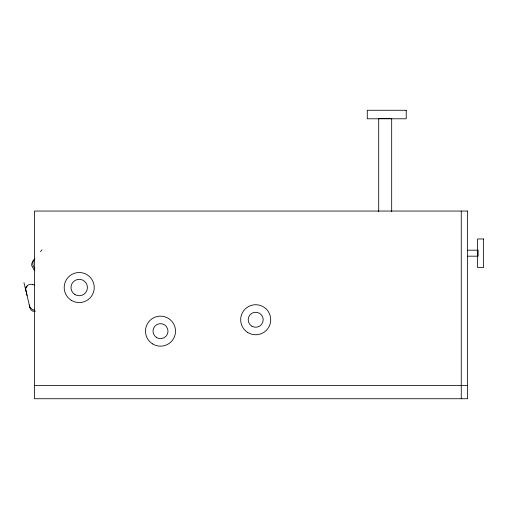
<?xml version="1.0" encoding="UTF-8"?>
<svg xmlns="http://www.w3.org/2000/svg" width="509" height="509" viewBox="0 0 509 509"><rect width="100%" height="100%" fill="white"/><g stroke="black" fill="none" stroke-linecap="round" stroke-linejoin="round"><path stroke-width="0.76" d="M32.563 284.798L32.595 284.474A46.949 46.949 0 0 0 34.644 285.015M25.647 288.431L25.711 288.247A5.637 4.867 10.4 0 1 26.207 287.311M34.917 258.75C32.302 261.282 31.978 265.876 34.873 268.332M33.206 260.672L34.478 259.304M467.841 250.199L478.142 250.199L478.142 256.186L467.841 256.186M34.466 385.51L467.58 385.51M34.873 310.261C32.003 310.102 29.764 307.633 29.248 304.91L25.774 289.704L25.571 290.69A5.612 4.855 2.5 0 1 25.45 289.678L25.456 289.487A5.624 4.855 5.8 0 1 25.654 288.431M32.735 311.26L31.017 309.803L29.802 307.64M31.679 265.933L31.762 263.687L32.684 261.435A21.607 13.062 14.8 0 1 33.168 260.653M29.248 304.91L29.528 306.755A21.607 13.062 -36.6 0 0 29.77 307.659M461.269 211.044L461.269 398.732M391.682 211.553L391.682 118.559L378.702 118.559L378.702 211.553M25.685 289.716A5.631 4.867 2.2 0 1 32.627 284.372M40.51 251.701A57.975 0.719 -51.9 0 1 41.992 249.773M34.892 270.578A4.562 2.011 33 0 1 33.721 269.617M34.148 269.382A8.195 4.047 31.4 0 1 32.175 266.15M27.066 295.449A57.975 0.719 76.7 0 1 23.955 282.667M26.602 286.841A5.624 4.886 14.8 0 1 27.276 286.236M35.274 311.463A8.195 4.047 -20.1 0 1 33.168 310.974M406.214 110.268L367.282 110.268L367.282 118.782L406.214 118.782L406.214 110.268M467.58 211.044L34.466 211.044L34.466 398.732L467.58 398.732L467.58 211.044M483.55 238.963L477.557 238.963L477.557 267.575L483.55 267.575L483.55 238.963M156.511 337.524A7.514 7.514 0 0 0 168.008 331.442A7.514 7.514 0 0 0 156.995 324.519A7.514 7.514 0 0 0 156.511 337.524M71.222 300.259A15.022 15.022 0 0 0 94.222 288.094A15.022 15.022 0 0 0 72.189 274.256A15.022 15.022 0 0 0 71.222 300.259M152.515 343.88A15.022 15.022 0 0 0 175.516 331.722A15.022 15.022 0 0 0 153.483 317.883A15.022 15.022 0 0 0 152.515 343.88M247.711 332.466A15.022 15.022 0 0 0 270.712 320.301A15.022 15.022 0 0 0 248.678 306.463A15.022 15.022 0 0 0 247.711 332.466M74.938 294.552A8.214 8.214 0 0 0 87.427 287.731A8.214 8.214 0 0 0 75.275 280.325A8.214 8.214 0 0 0 74.938 294.552M251.942 326.25A7.514 7.514 0 0 0 263.21 319.747A7.514 7.514 0 0 0 251.942 313.239A7.514 7.514 0 0 0 251.942 326.25"/></g></svg>
